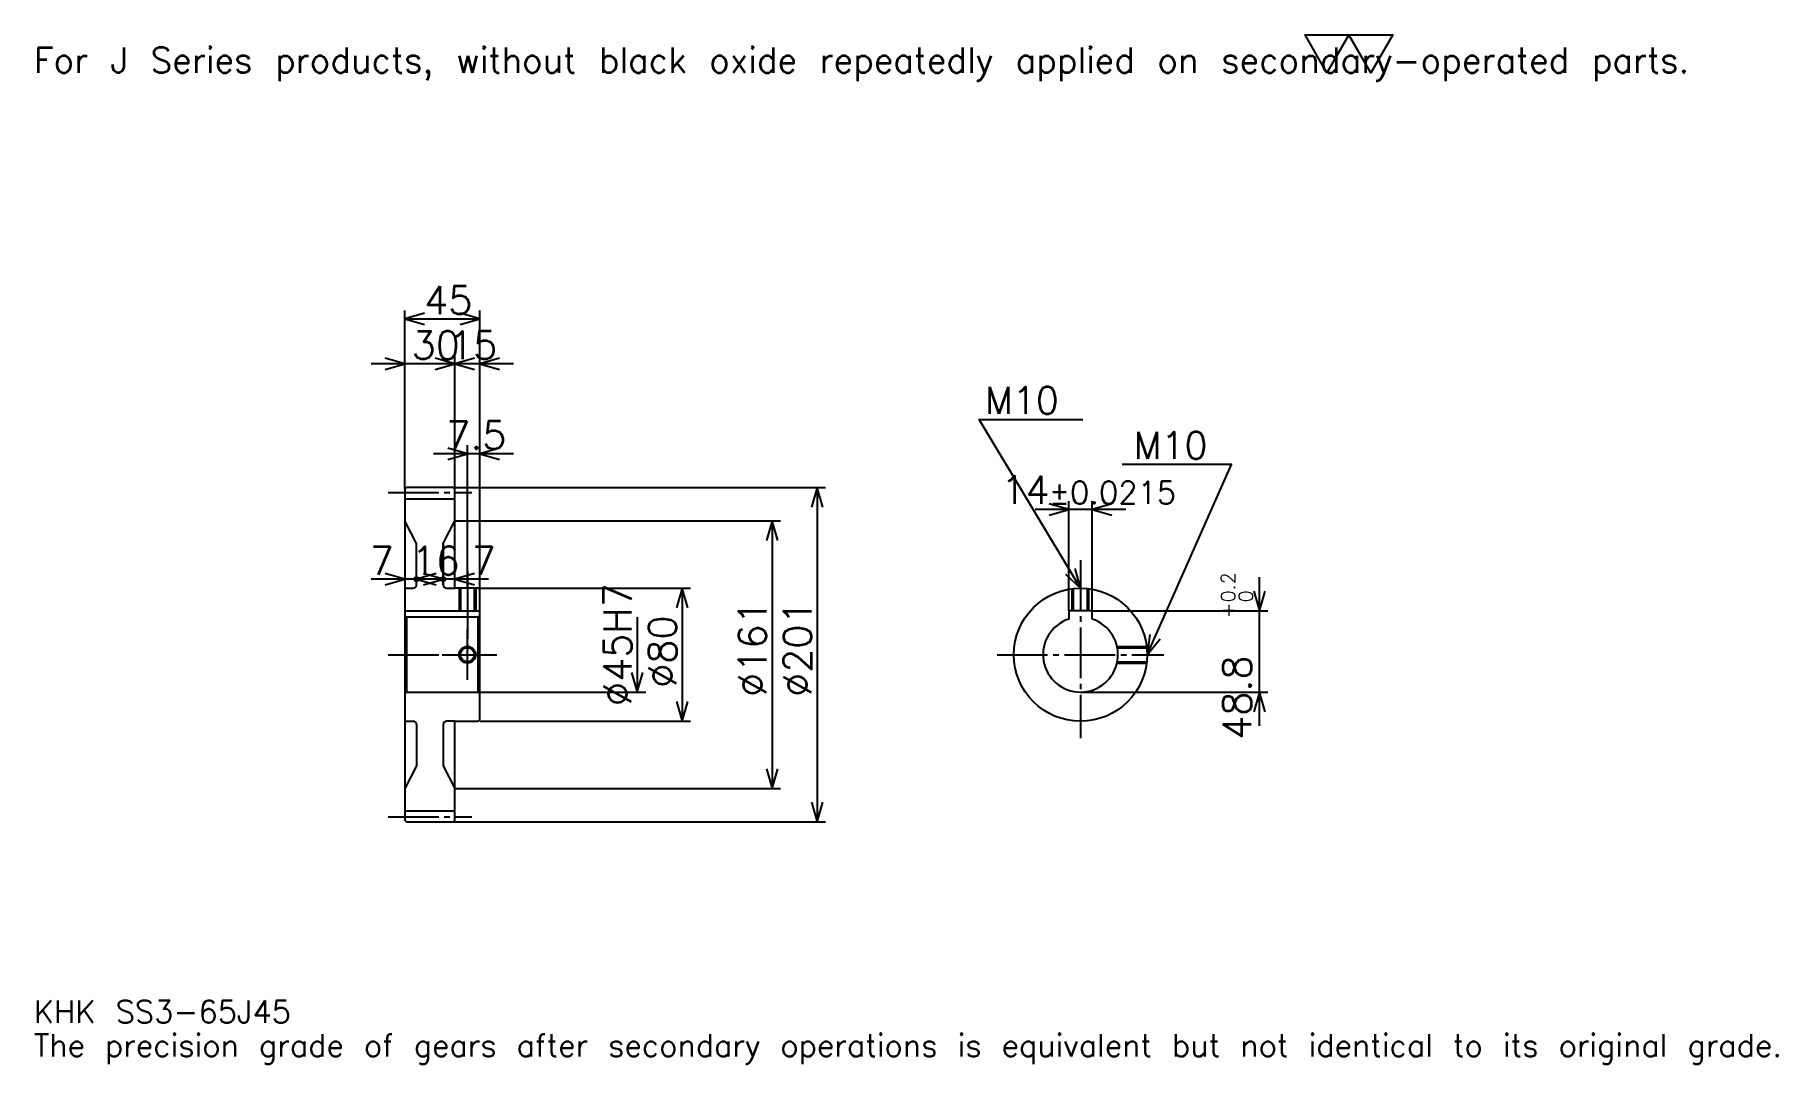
# Model space of a CAD drawing. Extents: x 34 to 1082, y 12 to 631.
import ezdxf

# ---------------------------------------------------------------- set-up
doc = ezdxf.new("R2010")
doc.units = 0
doc.linetypes.add('DASHDOT', pattern=[40.540539, 30.405405, -3.378378, 3.378378, -3.378378])
doc.layers.get('0').update_dxf_attribs({"linetype": 'CONTINUOUS'})
doc.layers.add('DASHDOT', color=6, linetype='DASHDOT')
doc.styles.add('KANJI', font='TXT', dxfattribs={"bigfont": 'BIGFONT'})

msp = doc.modelspace()

# ---------------------------------------------------------------- linework, layer by layer
at = {"color": 5}
for p, q in [((256.756775, 358.945953), (256.756775, 465.364868)), ((301.756775, 358.945953), (301.756775, 465.364868)), ((256.756775, 460.297302), (301.756775, 460.297302)), ((307.027039, 433.270264), (236.486511, 433.270264)), ((322.027039, 433.270264), (266.486511, 433.270264)), ((286.756775, 358.945953), (286.756775, 438.33783)), ((322.027039, 379.216217), (273.986511, 379.216217)), ((294.256775, 358.945953), (294.256775, 384.283783)), ((256.756775, 357.945953), (256.756775, 358.945953)), ((285.756775, 358.945953), (301.756775, 358.945953)), ((286.756775, 357.945953), (286.756775, 358.945953)), ((294.256775, 298.445953), (294.256775, 358.945953)), ((294.256775, 298.445953), (294.256775, 358.945953)), ((301.756775, 358.945953), (509.527039, 358.945953)), ((301.756775, 297.445953), (301.756775, 358.945953)), ((504.459473, 358.945953), (504.459473, 157.945953)), ((689.973022, 345.743256), (635.432495, 345.743256)), ((655.702759, 284.745941), (655.702759, 350.810822)), ((669.702759, 284.745941), (669.702759, 350.810822)), ((286.756775, 338.945953), (301.756775, 338.945953)), ((301.756775, 338.945953), (482.5, 338.945953)), ((477.432434, 338.945953), (477.432434, 177.945953)), ((284.027039, 303.824341), (236.486511, 303.824341)), ((300.027039, 303.824341), (243.486511, 303.824341)), ((307.027039, 303.824341), (259.486511, 303.824341)), ((770.270325, 215.67569), (770.270325, 305.016235)), ((301.756775, 298.445953), (428.445953, 298.445953)), ((423.378387, 298.445953), (423.378387, 218.445953)), ((669.702759, 284.745941), (775.337891, 284.745941)), ((396.351379, 280.945953), (396.351379, 235.945953)), ((301.756775, 235.945953), (401.418945, 235.945953)), ((662.702759, 235.945953), (775.337891, 235.945953)), ((301.756775, 218.445953), (428.445953, 218.445953)), ((286.756775, 177.945953), (301.756775, 177.945953)), ((301.756775, 177.945953), (482.5, 177.945953)), ((285.756775, 157.945953), (301.756775, 157.945953)), ((301.756775, 157.945953), (509.527039, 157.945953))]:
    msp.add_line(p, q, dxfattribs=at)
at = {"color": 4}
for p, q in [((256.756775, 352.195953), (286.756775, 352.195953)), ((279.756775, 325.207672), (279.756775, 300.445953)), ((256.756775, 298.445953), (261.756775, 298.445953)), ((281.756775, 298.445953), (286.756775, 298.445953)), ((256.756775, 284.745941), (301.756775, 284.745941)), ((301.756775, 281.945953), (300.756775, 280.945953)), ((256.756775, 234.945953), (257.756775, 235.945953)), ((301.756775, 234.945953), (300.756775, 235.945953)), ((256.756775, 218.445953), (261.756775, 218.445953)), ((279.756775, 216.445953), (279.756775, 191.684235)), ((286.756775, 218.445953), (281.756775, 218.445953)), ((256.756775, 164.695953), (286.756775, 164.695953))]:
    msp.add_line(p, q, dxfattribs=at)
at = {"color": 7}
msp.add_lwpolyline([(810.810791, 608.108093), (797.635132, 630.945923), (850.33783, 630.945923), (837.16217, 608.108093), (823.98645, 630.945923), (810.810791, 608.108093)], dxfattribs=at)
at = {"color": 5}
for points in [[(268.581085, 463.675659), (256.756775, 460.297302), (268.581085, 456.918945)], [(289.932434, 456.918945), (301.756775, 460.297302), (289.932434, 463.675659)], [(244.932449, 429.891907), (256.756775, 433.270264), (244.932449, 436.648651)], [(274.932434, 429.891907), (286.756775, 433.270264), (274.932434, 436.648651)], [(298.581116, 436.648651), (286.756775, 433.270264), (298.581116, 429.891907)], [(313.581116, 436.648651), (301.756775, 433.270264), (313.581116, 429.891907)], [(662.702759, 298.445953), (601.891907, 399.797302), (664.054077, 399.797302)], [(282.432434, 375.83783), (294.256775, 379.216217), (282.432434, 382.594604)], [(313.581116, 382.594604), (301.756775, 379.216217), (313.581116, 375.83783)], [(702.702759, 258.445953), (753.378418, 372.770264), (687.837891, 372.770264)], [(507.83783, 347.121643), (504.459473, 358.945953), (501.081116, 347.121643)], [(643.878418, 342.364868), (655.702759, 345.743256), (643.878418, 349.121643)], [(681.527039, 349.121643), (669.702759, 345.743256), (681.527039, 342.364868)], [(480.810822, 327.121643), (477.432434, 338.945953), (474.054077, 327.121643)], [(244.932449, 300.445953), (256.756775, 303.824341), (244.932449, 307.202698)], [(263.756775, 303.824341), (262.743256, 304.83783), (264.770294, 304.83783), (264.770294, 302.810822), (262.743256, 302.810822), (262.743256, 304.83783), (263.756775, 303.824341), (264.770294, 302.810822), (264.770294, 304.83783), (263.756775, 303.824341)], [(275.581116, 307.202698), (263.756775, 303.824341), (275.581116, 300.445953)], [(267.932465, 300.445953), (279.756775, 303.824341), (267.932465, 307.202698)], [(279.756775, 303.824341), (278.743256, 304.83783), (280.770294, 304.83783), (280.770294, 302.810822), (278.743256, 302.810822), (278.743256, 304.83783), (279.756775, 303.824341), (280.770294, 302.810822), (280.770294, 304.83783), (279.756775, 303.824341)], [(298.581116, 307.202698), (286.756775, 303.824341), (298.581116, 300.445953)], [(653.722229, 306.847076), (662.702759, 298.445953), (659.516113, 310.323395)], [(426.756775, 286.621643), (423.378387, 298.445953), (420, 286.621643)], [(766.891968, 296.570282), (770.270325, 284.745941), (773.648682, 296.570282)], [(704.405823, 270.624939), (702.702759, 258.445953), (710.582886, 267.886841)], [(392.973022, 247.770279), (396.351379, 235.945953), (399.729736, 247.770279)], [(773.648682, 224.121628), (770.270325, 235.945953), (766.891968, 224.121628)], [(420, 230.270279), (423.378387, 218.445953), (426.756775, 230.270279)], [(474.054077, 189.770279), (477.432434, 177.945953), (480.810822, 189.770279)], [(501.081116, 169.770279), (504.459473, 157.945953), (507.83783, 169.770279)]]:
    msp.add_lwpolyline(points, dxfattribs=at)
at = {"color": 4}
for points in [[(286.756775, 357.945953), (285.756775, 358.945953), (257.756775, 358.945953), (256.756775, 357.945953), (256.756775, 234.945953)], [(256.756775, 234.945953), (256.756775, 158.945953), (257.756775, 157.945953), (285.756775, 157.945953), (286.756775, 158.945953), (286.756775, 218.445953), (300.756775, 218.445953), (301.756775, 219.445953), (301.756775, 297.445953), (300.756775, 298.445953), (286.756775, 298.445953), (286.756775, 357.945953)], [(263.756775, 300.445953), (263.756775, 325.207672), (256.756775, 338.945953)], [(279.756775, 300.445953), (279.756775, 325.207672), (286.756775, 338.945953)], [(289.256775, 298.445953), (289.256775, 284.745941)], [(290.066772, 298.445953), (290.066772, 284.745941)], [(298.446777, 298.445953), (298.446777, 284.745941)], [(299.256775, 298.445953), (299.256775, 284.745941)], [(657.702759, 284.745941), (657.702759, 298.132233)], [(658.512695, 284.745941), (658.512695, 298.225891)], [(666.8927, 284.745941), (666.8927, 298.225891)], [(667.702759, 284.745941), (667.702759, 298.132233)], [(669.702759, 279.829346), (669.702759, 284.745941), (655.702759, 284.745941), (655.702759, 279.829346)], [(256.756775, 281.945953), (257.756775, 280.945953), (257.756775, 235.945953), (300.756775, 235.945953), (300.756775, 280.945953), (257.756775, 280.945953)], [(684.640137, 263.445953), (702.389038, 263.445953)], [(684.809143, 262.635956), (702.482666, 262.635956)], [(684.640137, 253.445953), (702.389038, 253.445953)], [(684.809143, 254.255951), (702.482666, 254.255951)], [(263.756775, 216.445953), (263.756775, 191.684235), (256.756775, 177.945953)], [(279.756775, 216.445953), (279.756775, 191.684235), (286.756775, 177.945953)]]:
    msp.add_lwpolyline(points, dxfattribs=at)
for centre, radius in [((662.702759, 258.445953), 40), ((294.256775, 258.445953), 4.19)]:
    msp.add_circle(centre, radius, dxfattribs=at)
at = {"color": 7}
msp.add_circle((294.256775, 258.445953), 5, dxfattribs=at)
at = {"color": 4}
for centre, radius, start, end in [((261.756775, 300.445953), 2, 270, 0), ((281.756775, 300.445953), 2, 180, 270), ((662.702759, 258.445953), 22.5, 108.12620381, 71.87379619), ((261.756775, 216.445953), 2, 0, 90), ((281.756775, 216.445953), 2, 90, 180)]:
    msp.add_arc(centre, radius, start, end, dxfattribs=at)
at = {"layer": 'DASHDOT', "color": 7}
for p, q in [((246.621643, 355.945953), (296.891907, 355.945953)), ((662.702759, 315.33783), (662.702759, 208.310822)), ((294.256775, 298.445953), (294.256775, 258.445953)), ((246.621643, 258.445953), (311.891907, 258.445953)), ((612.567627, 258.445953), (712.837891, 258.445953)), ((246.621643, 160.945953), (296.891907, 160.945953))]:
    msp.add_line(p, q, dxfattribs=at)
for points in [[(294.256775, 308.581085), (294.256775, 274.610809)], [(294.256775, 243.310822), (294.256775, 273.581085)], [(279.121643, 258.445953), (309.391907, 258.445953)]]:
    msp.add_lwpolyline(points, dxfattribs=at)

# ---------------------------------------------------------------- texts
at = {"color": 7, "style": 'KANJI'}
for s, height, p in [('For J Series products, without black oxide repeatedly applied on secondary-operated parts.', 15.202703, (33.783783, 608.108093)), ('45', 16.891892, (268.277039, 463)), ('30', 16.891892, (260.777039, 435.972961)), ('15', 16.891892, (283.277039, 435.972961)), ('M10', 16.216217, (605.270264, 403.17569)), ('7.5', 16.891892, (281.53717, 381.918945)), ('M10', 16.216217, (694.594604, 376.148651)), ('14', 16.891892, (615.165588, 349.121643)), ('%%p0.0215', 13.513514, (643.710815, 349.121643)), ('7', 16.891892, (235.641907, 306.527039)), ('16', 16.891892, (260.777039, 306.527039)), ('7', 16.891892, (296.891907, 306.527039)), ('KHK SS3-65J45', 13.513514, (33.783783, 37.162163)), ('The precision grade of gears after secondary operations is equivalent but not identical to its original grade.', 13.513514, (33.783783, 16.891891))]:
    msp.add_text(s, height=height, dxfattribs=at).set_placement(p)
for s, height, p in [('0.2', 8.445946, (755.743286, 289.875366)), ('%%c45H7', 16.891892, (392.973022, 227.618256)), ('0', 8.445946, (766.216309, 289.875366)), ('%%c161', 16.891892, (474.054077, 233.108124)), ('%%c201', 16.891892, (501.081116, 233.108124)), ('+', 8.445946, (755.743286, 280.415924)), ('%%c80', 16.891892, (420, 238.597977)), ('48.8', 16.891892, (765.202759, 207.301117))]:
    msp.add_text(s, height=height, rotation=90, dxfattribs=at).set_placement(p)

doc.saveas('drawing.dxf')
